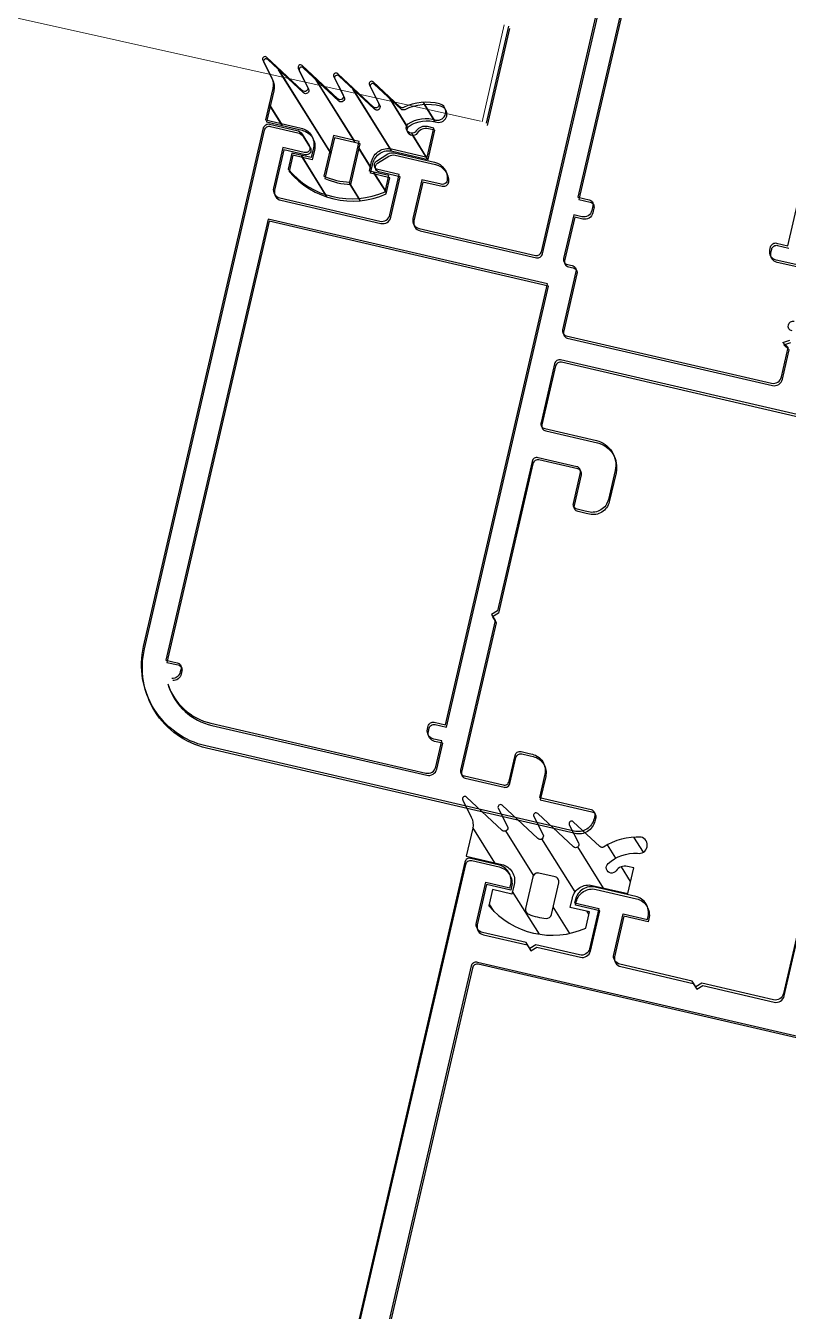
# Model space of a CAD drawing. Header units: millimetres. Extents: x 62878 to 70819, y -67946 to -61850.
# Drawn here: x 67243.48 to 67248.08, y -62018.28 to -62010.53 of the extents above; entities that cross this region are included whole.
import ezdxf

# ---------------------------------------------------------------- set-up
doc = ezdxf.new("R2010")
doc.units = ezdxf.units.MM
doc.linetypes.add('HIDDEN', pattern=[0.375, 0.25, -0.125])
doc.layers.add('BA DÖŞ.-yeni', color=11, linetype='Continuous', lineweight=30)
doc.layers.add('DOGRAMA', color=171, linetype='Continuous', lineweight=0)
doc.layers.add('DOĞRAMA-yeni', color=40, linetype='Continuous')
pattern_1 = [(301.97404, (67139.63487, -61999.085), (-0.13466574, -0.08406368), [])]

# ---------------------------------------------------------------- blocks, each defined once
blk = doc.blocks.new('SPANDREL PAN.100')
at = {"layer": 'DOGRAMA', "color": 122}
for p, q in [((37098.5541, 32528.0063), (37098.6813, 32527.42)), ((37098.6713, 32527.4177), (37092.5215, 32526.0499))]:
    blk.add_line(p, q, dxfattribs=at)

msp = doc.modelspace()

# ---------------------------------------------------------------- hatches: boundary and pattern name
at = {"layer": 'DOGRAMA', "lineweight": -2}
h = msp.add_hatch(dxfattribs=at)
h.set_pattern_fill('ANSI31', color=256, scale=0.05, angle=674.05317, style=0)
h.set_pattern_definition(pattern_1)
edge = h.paths.add_edge_path(flags=16)
edge.add_arc((67245.4428, -62011.0703), 0.4, 245.43708, 268.511)
edge.add_line((67245.4324, -62011.4702), (67245.4892, -62011.2247))
edge.add_line((67245.4892, -62011.2247), (67245.3333, -62011.1887))
edge.add_line((67245.3333, -62011.1887), (67245.2766, -62011.4341))
edge = h.paths.add_edge_path()
edge.add_arc((67245.4428, -62011.0703), 0.5, 220.10414, 293.84394)
edge.add_line((67245.645, -62011.5276), (67245.6675, -62011.4302))
edge.add_line((67245.6675, -62011.4302), (67245.5506, -62011.4031))
edge.add_line((67245.5506, -62011.4031), (67245.5641, -62011.3447))
edge.add_arc((67245.6615, -62011.3672), 0.1, 76.97404, 166.97404, ccw=False)
edge.add_line((67245.6841, -62011.2698), (67245.8984, -62011.3194))
edge.add_line((67245.8984, -62011.3194), (67245.939, -62011.144))
edge.add_line((67245.939, -62011.144), (67245.9005, -62011.1351))
edge.add_arc((67245.8859, -62011.1984), 0.065, 76.97404, 145.38338)
edge.add_arc((67245.8055, -62011.143), 0.0327, 131.54376, 325.38338, ccw=False)
edge.add_arc((67245.892, -62011.2858), 0.1993, 72.62435, 122.89026, ccw=False)
edge.add_arc((67245.9615, -62011.0466), 0.05, 258.48865, 436.00188)
edge.add_arc((67245.8955, -62011.3119), 0.3233, 76.03339, 115.3597)
edge.add_arc((67245.7485, -62011.0016), 0.02, 226.97404, 295.3597, ccw=False)
edge.add_line((67245.7348, -62011.0162), (67245.574, -62010.8661))
edge.add_arc((67245.5638, -62010.877), 0.015, 46.97404, 206.97404)
edge.add_line((67245.5504, -62010.8839), (67245.6062, -62010.9936))
edge.add_arc((67245.5884, -62011.0027), 0.02, -133.02596, 26.97404, ccw=False)
edge.add_line((67245.5748, -62011.0173), (67245.3596, -62010.8165))
edge.add_arc((67245.3494, -62010.8275), 0.015, 46.97404, 206.97404)
edge.add_line((67245.336, -62010.8343), (67245.3919, -62010.944))
edge.add_arc((67245.3741, -62010.9531), 0.02, -133.02596, 26.97404, ccw=False)
edge.add_line((67245.3604, -62010.9677), (67245.1453, -62010.7669))
edge.add_arc((67245.1351, -62010.7779), 0.015, 46.97404, 206.97404)
edge.add_line((67245.1217, -62010.7847), (67245.1776, -62010.8944))
edge.add_arc((67245.1597, -62010.9035), 0.02, -133.02596, 26.97404, ccw=False)
edge.add_line((67245.1461, -62010.9181), (67244.931, -62010.7173))
edge.add_arc((67244.9207, -62010.7283), 0.015, 46.97404, 206.97404)
edge.add_line((67244.9074, -62010.7351), (67244.9595, -62010.8375))
edge.add_arc((67244.8704, -62010.8828), 0.1, -13.02596, 26.97404, ccw=False)
edge.add_line((67244.9678, -62010.9054), (67244.9241, -62011.094))
edge.add_line((67244.9241, -62011.094), (67245.1385, -62011.1436))
edge.add_arc((67245.1159, -62011.241), 0.1, -13.02596, 76.97404, ccw=False)
edge.add_line((67245.2134, -62011.2635), (67245.1998, -62011.322))
edge.add_line((67245.1998, -62011.322), (67245.0829, -62011.295))
edge.add_line((67245.0829, -62011.295), (67245.0604, -62011.3924))
h = msp.add_hatch(dxfattribs=at)
h.set_pattern_fill('ANSI31', color=256, scale=0.05, angle=683.22732, style=0)
h.set_pattern_definition([(301.95969, (67139.6441, -61999.07199), (-0.1346868, -0.08402994), [])])
edge = h.paths.add_edge_path(flags=16)
edge.add_arc((67245.4491, -62011.0838), 0.4, 245.42273, 268.49665)
edge.add_line((67245.4386, -62011.4836), (67245.4954, -62011.2382))
edge.add_line((67245.4954, -62011.2382), (67245.3395, -62011.2021))
edge.add_line((67245.3395, -62011.2021), (67245.2827, -62011.4475))
edge = h.paths.add_edge_path()
edge.add_arc((67245.4491, -62011.0838), 0.5, 220.08979, 293.82958)
edge.add_line((67245.6511, -62011.5412), (67245.6736, -62011.4437))
edge.add_line((67245.6736, -62011.4437), (67245.5567, -62011.4167))
edge.add_line((67245.5567, -62011.4167), (67245.5703, -62011.3582))
edge.add_arc((67245.6677, -62011.3808), 0.1, 76.95969, 166.95969, ccw=False)
edge.add_line((67245.6903, -62011.2834), (67245.9046, -62011.333))
edge.add_line((67245.9046, -62011.333), (67245.9452, -62011.1576))
edge.add_line((67245.9452, -62011.1576), (67245.9067, -62011.1487))
edge.add_arc((67245.8921, -62011.212), 0.065, 76.95969, 145.36902)
edge.add_arc((67245.8117, -62011.1565), 0.0327, 131.52941, 325.36902, ccw=False)
edge.add_arc((67245.8982, -62011.2994), 0.1993, 72.61, 122.87591, ccw=False)
edge.add_arc((67245.9677, -62011.0602), 0.05, 258.47429, 435.98753)
edge.add_arc((67245.9017, -62011.3255), 0.3233, 76.01904, 115.34535)
edge.add_arc((67245.7547, -62011.0152), 0.02, 226.95969, 295.34535, ccw=False)
edge.add_line((67245.7411, -62011.0298), (67245.5803, -62010.8796))
edge.add_arc((67245.57, -62010.8906), 0.015, 46.95969, 206.95969)
edge.add_line((67245.5567, -62010.8974), (67245.6125, -62011.0071))
edge.add_arc((67245.5947, -62011.0162), 0.02, -133.04031, 26.95969, ccw=False)
edge.add_line((67245.581, -62011.0308), (67245.3659, -62010.83))
edge.add_arc((67245.3557, -62010.8409), 0.015, 46.95969, 206.95969)
edge.add_line((67245.3423, -62010.8477), (67245.3982, -62010.9575))
edge.add_arc((67245.3803, -62010.9665), 0.02, -133.04031, 26.95969, ccw=False)
edge.add_line((67245.3667, -62010.9812), (67245.1516, -62010.7803))
edge.add_arc((67245.1414, -62010.7913), 0.015, 46.95969, 206.95969)
edge.add_line((67245.128, -62010.7981), (67245.1838, -62010.9078))
edge.add_arc((67245.166, -62010.9169), 0.02, -133.04031, 26.95969, ccw=False)
edge.add_line((67245.1524, -62010.9315), (67244.9373, -62010.7307))
edge.add_arc((67244.9271, -62010.7416), 0.015, 46.95969, 206.95969)
edge.add_line((67244.9137, -62010.7485), (67244.9658, -62010.8508))
edge.add_arc((67244.8766, -62010.8962), 0.1, -13.04031, 26.95969, ccw=False)
edge.add_line((67244.9741, -62010.9187), (67244.9304, -62011.1074))
edge.add_line((67244.9304, -62011.1074), (67245.1447, -62011.157))
edge.add_arc((67245.1221, -62011.2544), 0.1, -13.04031, 76.95969, ccw=False)
edge.add_line((67245.2196, -62011.277), (67245.206, -62011.3354))
edge.add_line((67245.206, -62011.3354), (67245.0891, -62011.3084))
edge.add_line((67245.0891, -62011.3084), (67245.0665, -62011.4058))
h = msp.add_hatch(dxfattribs=at)
h.set_pattern_fill('ANSI31', color=256, scale=0.05, angle=674.05317, style=0)
h.set_pattern_definition(pattern_1)
edge = h.paths.add_edge_path()
edge.add_arc((67246.0759, -62015.3438), 0.1, -13.02596, 26.97404, ccw=False)
edge.add_line((67246.1733, -62015.3663), (67246.1343, -62015.5349))
edge.add_line((67246.1343, -62015.5349), (67246.3487, -62015.5845))
edge.add_arc((67246.3261, -62015.682), 0.1, -13.02596, 76.97404, ccw=False)
edge.add_line((67246.4236, -62015.7045), (67246.41, -62015.763))
edge.add_line((67246.41, -62015.763), (67246.2931, -62015.7359))
edge.add_line((67246.2931, -62015.7359), (67246.2706, -62015.8333))
edge.add_arc((67246.653, -62015.5112), 0.5, 220.10414, 293.84394)
edge.add_line((67246.8551, -62015.9686), (67246.8777, -62015.8711))
edge.add_line((67246.8777, -62015.8711), (67246.7608, -62015.8441))
edge.add_line((67246.7608, -62015.8441), (67246.7743, -62015.7856))
edge.add_arc((67246.8717, -62015.8082), 0.1, 76.97404, 166.97404, ccw=False)
edge.add_line((67246.8943, -62015.7108), (67247.1086, -62015.7603))
edge.add_line((67247.1086, -62015.7603), (67247.1445, -62015.605))
edge.add_line((67247.1445, -62015.605), (67247.1061, -62015.5961))
edge.add_arc((67247.0914, -62015.6594), 0.065, 76.97404, 145.38338)
edge.add_arc((67247.011, -62015.6039), 0.0327, 131.54376, 325.38338, ccw=False)
edge.add_arc((67247.1521, -62015.7591), 0.2424, 86.66473, 132.17151, ccw=False)
edge.add_arc((67247.1762, -62015.4681), 0.05, 258.48865, 436.00188)
edge.add_arc((67247.1677, -62015.7907), 0.3718, 86.82254, 123.47406)
edge.add_arc((67246.9541, -62015.4625), 0.02, 226.97404, 295.3597, ccw=False)
edge.add_line((67246.9404, -62015.4772), (67246.7795, -62015.327))
edge.add_arc((67246.7693, -62015.338), 0.015, 46.97404, 206.97404)
edge.add_line((67246.7559, -62015.3448), (67246.8118, -62015.4545))
edge.add_arc((67246.794, -62015.4636), 0.02, -133.02596, 26.97404, ccw=False)
edge.add_line((67246.7803, -62015.4782), (67246.5652, -62015.2774))
edge.add_arc((67246.555, -62015.2884), 0.015, 46.97404, 206.97404)
edge.add_line((67246.5416, -62015.2952), (67246.5975, -62015.4049))
edge.add_arc((67246.5796, -62015.414), 0.02, -133.02596, 26.97404, ccw=False)
edge.add_line((67246.566, -62015.4286), (67246.3509, -62015.2279))
edge.add_arc((67246.3406, -62015.2388), 0.015, 46.97404, 206.97404)
edge.add_line((67246.3273, -62015.2456), (67246.3831, -62015.3554))
edge.add_arc((67246.3653, -62015.3644), 0.02, -133.02596, 26.97404, ccw=False)
edge.add_line((67246.3516, -62015.379), (67246.1365, -62015.1783))
edge.add_arc((67246.1263, -62015.1892), 0.015, 46.97404, 206.97404)
edge.add_line((67246.1129, -62015.196), (67246.165, -62015.2984))
edge = h.paths.add_edge_path(flags=16)
edge.add_line((67246.6483, -62015.8864), (67246.6926, -62015.6949))
edge.add_arc((67246.6634, -62015.6881), 0.03, 346.97404, 436.97404)
edge.add_line((67246.6702, -62015.6589), (67246.5727, -62015.6364))
edge.add_arc((67246.566, -62015.6656), 0.03, 76.97404, 166.97404)
edge.add_line((67246.5368, -62015.6588), (67246.4924, -62015.8504))
edge.add_arc((67246.5217, -62015.8571), 0.03, 166.97404, 249.20761)
edge.add_arc((67246.653, -62015.5112), 0.4, 249.20761, 264.74047)
edge.add_arc((67246.6191, -62015.8797), 0.03, 264.74047, 346.97404)

# ---------------------------------------------------------------- linework, layer by layer
msp.add_lwpolyline([(68896.0207, -63031.4352), (69030.2594, -63071.1838), (69185.279, -62547.6526), (68892.9986, -62461.1073, 1.044368), (68063.1984, -62298.7299, 0.204375), (63106.9603, -62494.7826, 0.353953), (62932.94, -62997.8254), (63753.1849, -65779.5979), (64154.9537, -67142.1525), (65336.7225, -66792.622), (65336.6998, -66829.1119), (65270.5354, -66829.0707, 0.626789), (65270.1992, -67369.0706), (65531.8445, -67369.2335, 0.926242), (66130.0876, -67369.606), (66391.7329, -67369.7689, 0.626743), (66392.0691, -66829.769), (66326.1472, -66829.728), (66326.1699, -66793.2381), (67506.1557, -67144.1283), (68467.0246, -63899.0864), (68625.2037, -63946.0371), (68896.0244, -63031.4226)], format="xyb")
at = {"layer": 'BA DÖŞ.-yeni', "linetype": 'HIDDEN', "ltscale": 150}
msp.add_arc((65815.0393, -68607.1526), 6697.9369, 70.7461603, 109.29684685, dxfattribs=at)
at = {"layer": 'DOGRAMA', "lineweight": -2}
for p, q in [((67246.389, -62010.5296), (67246.2538, -62011.1142)), ((67246.3954, -62010.5434), (67246.26, -62011.1279))]:
    msp.add_line(p, q, dxfattribs=at)
msp.add_lwpolyline([(68355.7281, -61957.8601, 0.273736), (68066.9096, -62277.7212, 0.209295), (68023.7102, -62283.8519, 0.198368), (63201.0526, -62451.1079)], format="xyb", dxfattribs=at)
at = {"layer": 'DOGRAMA', "lineweight": -2, "ltscale": 0.5}
for points in [[(67248.4767, -62012.9525), (67246.7035, -62012.5423, 0.414214), (67246.6675, -62012.5648), (67246.5852, -62012.9204, 0.414214), (67246.6077, -62012.9564), (67246.9195, -62013.0285, -0.414214), (67247.0318, -62013.2085), (67246.9912, -62013.3838, -0.414214), (67246.8713, -62013.4587), (67246.8518, -62013.4542), (67246.8031, -62013.4429, -0.414214), (67246.7806, -62013.4069), (67246.8234, -62013.2218, 0.414214), (67246.801, -62013.1858), (67246.5671, -62013.1317, 0.414214), (67246.5311, -62013.1542), (67246.3226, -62014.0554), (67246.2867, -62014.0779), (67246.3091, -62014.1139), (67246.1006, -62015.0151, 0.414214), (67246.1231, -62015.0511), (67246.3569, -62015.1051, 0.414214), (67246.3929, -62015.0827), (67246.429, -62014.9268, -0.414214), (67246.465, -62014.9043), (67246.5137, -62014.9156), (67246.5332, -62014.9201, -0.414214), (67246.6081, -62015.0401), (67246.5754, -62015.1813), (67246.8871, -62015.2535, -0.414214), (67246.9096, -62015.2895), (67246.9051, -62015.3089, -0.414214), (67246.7851, -62015.3838), (67244.5638, -62014.8699, -0.414214), (67244.1894, -62014.2701), (67244.9129, -62011.1427, -0.414214), (67244.9489, -62011.1202), (67245.1138, -62011.1584, -0.19911), (67245.1449, -62011.1806), (67245.1877, -62011.2491, -0.668097), (67245.1573, -62011.2916), (67245.029, -62011.2619), (67244.9726, -62011.5055, 0.414214), (67245.0101, -62011.5655), (67245.6141, -62011.7052, 0.414214), (67245.6741, -62011.6678), (67245.7305, -62011.4242), (67245.6021, -62011.3945, -0.668097), (67245.5935, -62011.343), (67245.662, -62011.3003, -0.198962), (67245.6997, -62011.294), (67245.9433, -62011.3503, -0.372839), (67246.0204, -62011.4561, -0.45685), (67245.9838, -62011.4828), (67245.8669, -62011.4558), (67245.8128, -62011.6896, 0.414214), (67245.8502, -62011.7496), (67246.5517, -62011.9119, 0.414214), (67246.5877, -62011.8894), (67246.9708, -62010.2332, 0.414214)], [(67248.4824, -62012.9668), (67246.7094, -62012.5561, 0.414214), (67246.6734, -62012.5786), (67246.591, -62012.9342, 0.414214), (67246.6135, -62012.9702), (67246.9252, -62013.0424, -0.414214), (67247.0375, -62013.2223), (67246.9969, -62013.3977, -0.414214), (67246.8769, -62013.4726), (67246.8574, -62013.468), (67246.8087, -62013.4568, -0.414214), (67246.7862, -62013.4208), (67246.8291, -62013.2357, 0.414214), (67246.8067, -62013.1997), (67246.5728, -62013.1455, 0.414214), (67246.5368, -62013.168), (67246.3281, -62014.0691), (67246.2921, -62014.0916), (67246.3146, -62014.1276), (67246.1059, -62015.0287, 0.414214), (67246.1283, -62015.0647), (67246.3622, -62015.1189, 0.414214), (67246.3981, -62015.0964), (67246.4342, -62014.9405, -0.414214), (67246.4702, -62014.9181), (67246.519, -62014.9294), (67246.5384, -62014.9339, -0.414214), (67246.6133, -62015.0539), (67246.5806, -62015.1951), (67246.8923, -62015.2673, -0.414214), (67246.9148, -62015.3033), (67246.9103, -62015.3228, -0.414214), (67246.7903, -62015.3977), (67244.5691, -62014.8832, -0.414214), (67244.1948, -62014.2833), (67244.9191, -62011.1561, -0.414214), (67244.9551, -62011.1336), (67245.12, -62011.1718, -0.19911), (67245.1511, -62011.1941), (67245.1939, -62011.2625, -0.668097), (67245.1635, -62011.3051), (67245.0352, -62011.2753), (67244.9788, -62011.5189, 0.414214), (67245.0162, -62011.5789), (67245.6202, -62011.7188, 0.414214), (67245.6802, -62011.6813), (67245.7366, -62011.4378), (67245.6083, -62011.4081, -0.668097), (67245.5997, -62011.3565), (67245.6682, -62011.3138, -0.198962), (67245.7059, -62011.3075), (67245.9495, -62011.3639, -0.372839), (67246.0266, -62011.4698, -0.45685), (67245.9899, -62011.4965), (67245.873, -62011.4694), (67245.8188, -62011.7032, 0.414214), (67245.8563, -62011.7632), (67246.5577, -62011.9256, 0.414214), (67246.5937, -62011.9032), (67246.9773, -62010.247, 0.414214)], [(67244.3345, -62014.4954, 0.26214), (67244.5954, -62014.7335), (67245.8911, -62015.0333, 0.414214), (67245.9511, -62014.9959), (67245.9872, -62014.84), (67245.9385, -62014.8287, -0.414214), (67245.901, -62014.7687), (67245.9055, -62014.7492, -0.414214), (67245.9415, -62014.7268), (67246.0097, -62014.7426), (67246.625, -62012.0828), (67244.9396, -62011.6929), (67244.3242, -62014.3526), (67244.3924, -62014.3684, -0.414214), (67244.4149, -62014.4044), (67244.4104, -62014.4239, -0.361813), (67244.3594, -62014.4626)], [(67244.3399, -62014.5086, 0.26214), (67244.6007, -62014.7468), (67245.8964, -62015.0469, 0.414214), (67245.9564, -62015.0095), (67245.9925, -62014.8536), (67245.9438, -62014.8423, -0.414214), (67245.9063, -62014.7823), (67245.9108, -62014.7629, -0.414214), (67245.9468, -62014.7404), (67246.015, -62014.7562), (67246.631, -62012.0966), (67244.9456, -62011.7062), (67244.3296, -62014.3658), (67244.3978, -62014.3816, -0.414214), (67244.4203, -62014.4176), (67244.4158, -62014.4371, -0.361813), (67244.3648, -62014.4758)], [(67248.4525, -62014.6097), (67248.0468, -62016.3634, -0.414214), (67247.9868, -62016.4009), (67247.5551, -62016.301), (67247.5191, -62016.3234), (67247.4966, -62016.2875), (67247.0613, -62016.1867, -0.414214), (67247.0238, -62016.1267), (67247.0802, -62015.8832), (67247.2263, -62015.917), (67247.2308, -62015.8975, 0.414214), (67247.1559, -62015.7775), (67246.9124, -62015.7212, 0.414214), (67246.7924, -62015.7961), (67246.7879, -62015.8156), (67246.934, -62015.8494), (67246.8777, -62016.0929, -0.414214), (67246.8177, -62016.1304), (67246.5547, -62016.0695), (67246.5187, -62016.092), (67246.4962, -62016.056), (67246.2331, -62015.9951, -0.414214), (67246.1957, -62015.9352), (67246.252, -62015.6916), (67246.3982, -62015.7254), (67246.4027, -62015.7059, 0.414214), (67246.3278, -62015.586), (67246.1622, -62015.5476, 0.414214), (67246.1262, -62015.5701), (67243.7506, -62025.8389, 0.414214)], [(67243.7531, -62025.852), (67246.1313, -62015.5838, -0.414214), (67246.1673, -62015.5613), (67246.3329, -62015.5997, -0.414214), (67246.4078, -62015.7197), (67246.4033, -62015.7391), (67246.2571, -62015.7053), (67246.2007, -62015.9488, 0.414214), (67246.2381, -62016.0088), (67246.5012, -62016.0698), (67246.5236, -62016.1058), (67246.5596, -62016.0833), (67246.8227, -62016.1442, 0.414214), (67246.8827, -62016.1068), (67246.9391, -62015.8632), (67246.7929, -62015.8294), (67246.7975, -62015.8099, -0.414214), (67246.9174, -62015.735), (67247.161, -62015.7915, -0.414214), (67247.2358, -62015.9114), (67247.2313, -62015.9309), (67247.0852, -62015.8971), (67247.0288, -62016.1406, 0.414214), (67247.0662, -62016.2006), (67247.5016, -62016.3015), (67247.524, -62016.3375), (67247.56, -62016.315), (67247.9917, -62016.415, 0.414214), (67248.0517, -62016.3776), (67248.4579, -62014.624)]]:
    msp.add_lwpolyline(points, format="xyb", dxfattribs=at)
at = {"layer": 'DOGRAMA', "linetype": 'ByBlock', "lineweight": -2}
for points in [[(67247.114, -62010.2355), (67246.8075, -62011.5605), (67246.8757, -62011.5763, -0.414214), (67246.8981, -62011.6123), (67246.8914, -62011.6415, -0.414214), (67246.8314, -62011.6789), (67246.7827, -62011.6677), (67246.7218, -62011.9307, 0.414214), (67246.7443, -62011.9667), (67246.7735, -62011.9735, -0.414214), (67246.796, -62012.0094), (67246.7148, -62012.3602, 0.414214), (67246.7373, -62012.3962), (67247.9746, -62012.6824, 0.414214), (67248.0346, -62012.645), (67248.0759, -62012.4666), (67248.0438, -62012.4367), (67248.0858, -62012.4239)], [(67247.1204, -62010.2494), (67246.8136, -62011.5743), (67246.8818, -62011.5901, -0.414214), (67246.9042, -62011.6261), (67246.8975, -62011.6553, -0.414214), (67246.8375, -62011.6928), (67246.7888, -62011.6815), (67246.7278, -62011.9445, 0.414214), (67246.7503, -62011.9805), (67246.7795, -62011.9873, -0.414214), (67246.802, -62012.0233), (67246.7207, -62012.374, 0.414214), (67246.7432, -62012.41), (67247.9804, -62012.6965, 0.414214), (67248.0404, -62012.6591), (67248.0817, -62012.4808), (67248.0497, -62012.4508), (67248.0916, -62012.438)], [(67248.1392, -62011.9712), (67248.0028, -62011.9397, -0.414214), (67247.9653, -62011.8797), (67247.9698, -62011.8602, -0.414214), (67248.0058, -62011.8377), (67248.074, -62011.8535), (67248.3805, -62010.5285)], [(67248.1452, -62011.9854), (67248.0088, -62011.9538, -0.414214), (67247.9713, -62011.8938), (67247.9759, -62011.8743, -0.414214), (67248.0119, -62011.8518), (67248.08, -62011.8676)], [(67248.0988, -62012.3673, -1), (67248.1124, -62012.3089)]]:
    msp.add_lwpolyline(points, format="xyb", dxfattribs=at)
at = {"layer": 'DOGRAMA', "lineweight": -2}
for points in [[(67245.0604, -62011.3924, 0.333333), (67245.645, -62011.5276), (67245.6675, -62011.4302), (67245.5506, -62011.4031), (67245.5641, -62011.3447, -0.414214), (67245.6841, -62011.2698), (67245.8984, -62011.3194), (67245.939, -62011.144), (67245.9005, -62011.1351, 0.307685), (67245.8324, -62011.1615, -1.128702), (67245.7838, -62011.1185, -0.222912), (67245.9515, -62011.0956, 0.978531), (67245.9736, -62010.9981, 0.173298), (67245.7571, -62011.0197, -0.307572), (67245.7348, -62011.0162), (67245.574, -62010.8661, 0.8391), (67245.5504, -62010.8839), (67245.6062, -62010.9936, -0.8391), (67245.5748, -62011.0173), (67245.3596, -62010.8165, 0.8391), (67245.336, -62010.8343), (67245.3919, -62010.944, -0.8391), (67245.3604, -62010.9677), (67245.1453, -62010.7669, 0.8391), (67245.1217, -62010.7847), (67245.1776, -62010.8944, -0.8391), (67245.1461, -62010.9181), (67244.931, -62010.7173, 0.8391), (67244.9074, -62010.7351), (67244.9595, -62010.8375, -0.176327), (67244.9678, -62010.9054), (67244.9241, -62011.094), (67245.1385, -62011.1436, -0.414214), (67245.2134, -62011.2635), (67245.1998, -62011.322), (67245.0829, -62011.295)], [(67245.0665, -62011.4058, 0.333333), (67245.6511, -62011.5412), (67245.6736, -62011.4437), (67245.5567, -62011.4167), (67245.5703, -62011.3582, -0.414214), (67245.6903, -62011.2834), (67245.9046, -62011.333), (67245.9452, -62011.1576), (67245.9067, -62011.1487, 0.307685), (67245.8386, -62011.1751, -1.128702), (67245.79, -62011.1321, -0.222912), (67245.9577, -62011.1093, 0.978531), (67245.9798, -62011.0117, 0.173298), (67245.7633, -62011.0332, -0.307572), (67245.7411, -62011.0298), (67245.5803, -62010.8796, 0.8391), (67245.5567, -62010.8974), (67245.6125, -62011.0071, -0.8391), (67245.581, -62011.0308), (67245.3659, -62010.83, 0.8391), (67245.3423, -62010.8477), (67245.3982, -62010.9575, -0.8391), (67245.3667, -62010.9812), (67245.1516, -62010.7803, 0.8391), (67245.128, -62010.7981), (67245.1838, -62010.9078, -0.8391), (67245.1524, -62010.9315), (67244.9373, -62010.7307, 0.8391), (67244.9137, -62010.7485), (67244.9658, -62010.8508, -0.176327), (67244.9741, -62010.9187), (67244.9304, -62011.1074), (67245.1447, -62011.157, -0.414214), (67245.2196, -62011.277), (67245.206, -62011.3354), (67245.0891, -62011.3084)], [(67245.2766, -62011.4341, 0.101021), (67245.4324, -62011.4702), (67245.4892, -62011.2247), (67245.3333, -62011.1887)], [(67245.2766, -62011.4341, 0.101021), (67245.4324, -62011.4702), (67245.4892, -62011.2247), (67245.3333, -62011.1887)], [(67245.2827, -62011.4475, 0.101021), (67245.4386, -62011.4836), (67245.4954, -62011.2382), (67245.3395, -62011.2021)], [(67245.2827, -62011.4475, 0.101021), (67245.4386, -62011.4836), (67245.4954, -62011.2382), (67245.3395, -62011.2021)], [(67246.165, -62015.2984, -0.176327), (67246.1733, -62015.3663), (67246.1343, -62015.5349), (67246.3487, -62015.5845, -0.414214), (67246.4236, -62015.7045), (67246.41, -62015.763), (67246.2931, -62015.7359), (67246.2706, -62015.8333, 0.333333), (67246.8551, -62015.9686), (67246.8777, -62015.8711), (67246.7608, -62015.8441), (67246.7743, -62015.7856, -0.414214), (67246.8943, -62015.7108), (67247.1086, -62015.7603), (67247.1445, -62015.605), (67247.1061, -62015.5961, 0.307685), (67247.0379, -62015.6225, -1.128702), (67246.9894, -62015.5794, -0.201212), (67247.1662, -62015.5171, 0.978531), (67247.1883, -62015.4195, 0.1613), (67246.9626, -62015.4806, -0.307572), (67246.9404, -62015.4772), (67246.7795, -62015.327, 0.8391), (67246.7559, -62015.3448), (67246.8118, -62015.4545, -0.8391), (67246.7803, -62015.4782), (67246.5652, -62015.2774, 0.8391), (67246.5416, -62015.2952), (67246.5975, -62015.4049, -0.8391), (67246.566, -62015.4286), (67246.3509, -62015.2279, 0.8391), (67246.3273, -62015.2456), (67246.3831, -62015.3554, -0.8391), (67246.3516, -62015.379), (67246.1365, -62015.1783, 0.8391), (67246.1129, -62015.196)], [(67246.6483, -62015.8864), (67246.6926, -62015.6949, 0.414214), (67246.6702, -62015.6589), (67246.5727, -62015.6364, 0.414214), (67246.5368, -62015.6588), (67246.4924, -62015.8504, 0.375047), (67246.511, -62015.8852, 0.067879), (67246.6163, -62015.9096, 0.375047)]]:
    msp.add_lwpolyline(points, format="xyb", close=True, dxfattribs=at)
at = {"layer": 'DOGRAMA', "lineweight": -2, "ltscale": 0.5}
for points in [[(67248.9875, -62024.587), (67248.9086, -62024.928), (67248.4871, -62026.7499, -0.414214), (67248.4511, -62026.7724), (67243.989, -62025.7401, -0.414214), (67243.9665, -62025.7041), (67244.388, -62023.8822), (67244.4669, -62023.5412), (67246.1663, -62016.1952, -0.414214), (67246.2023, -62016.1728), (67250.6645, -62017.2051, -0.414214), (67250.6869, -62017.2411)], [(67244.47, -62023.5545), (67244.391, -62023.8954), (67243.9691, -62025.7172, 0.414214), (67243.9915, -62025.7532), (67248.4534, -62026.7866, 0.414214), (67248.4894, -62026.7642), (67248.9113, -62024.9424), (67248.9903, -62024.6014), (67250.6916, -62017.2559, 0.414214), (67250.6692, -62017.2199), (67246.2073, -62016.1865, 0.414214), (67246.1713, -62016.2089)]]:
    msp.add_lwpolyline(points, format="xyb", close=True, dxfattribs=at)

# ---------------------------------------------------------------- block references
at = {"layer": 'DOĞRAMA-yeni', "rotation": 334.8942992310729}
msp.add_blockref('SPANDREL PAN.100', (19851.3446, -75724.9673), dxfattribs=at)

doc.saveas('drawing.dxf')
